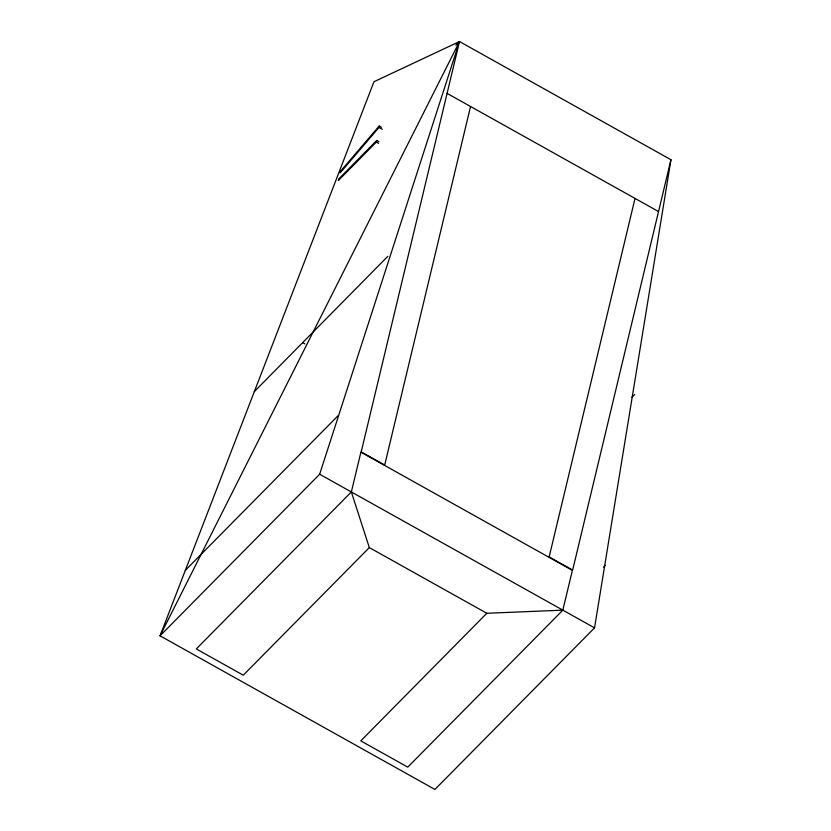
<?xml version="1.0" encoding="UTF-8"?>
<svg xmlns="http://www.w3.org/2000/svg" width="831" height="831" viewBox="0 0 831 831"><rect width="100%" height="100%" fill="white"/><g stroke="black" fill="none" stroke-linecap="round" stroke-linejoin="round"><path stroke-width="1.25" d="M379.206 126.032L340.336 171.498L340.118 172.921L378.988 127.455L379.206 126.032L381.471 127.278M594.539 627.862L670.949 159.729L459.501 41.55L373.96 81.739L160.051 635.819L434.925 789.45L594.539 627.862L319.655 474.241L160.051 635.819L459.501 41.55L455.866 45.238M376.703 140.501L338.736 178.935L338.362 180.524L376.318 142.101L376.703 140.501L378.967 141.769M351.357 491.952L369.317 547.598L243.275 675.198L196.293 648.938L351.357 491.952L360.903 452.168L572.382 570.357L562.836 610.151L407.772 767.138L360.789 740.868L486.831 613.268L562.836 610.151M470.554 106.503L384.701 465.017L361.205 451.887L459.501 41.55L319.655 474.241M635.019 198.412L549.156 556.936L572.652 570.066L670.949 159.729M254.338 391.598L387.848 256.301M185.323 570.357L337.916 415.864M631.976 397.26L634.707 394.507M603.493 567.147L605.3 565.309M378.988 127.455L382.374 129.324M447.068 93.363L658.516 211.541M376.318 142.101L378.583 143.368M302.65 342.642L304.915 343.909M369.317 547.598L486.831 613.268"/></g></svg>
